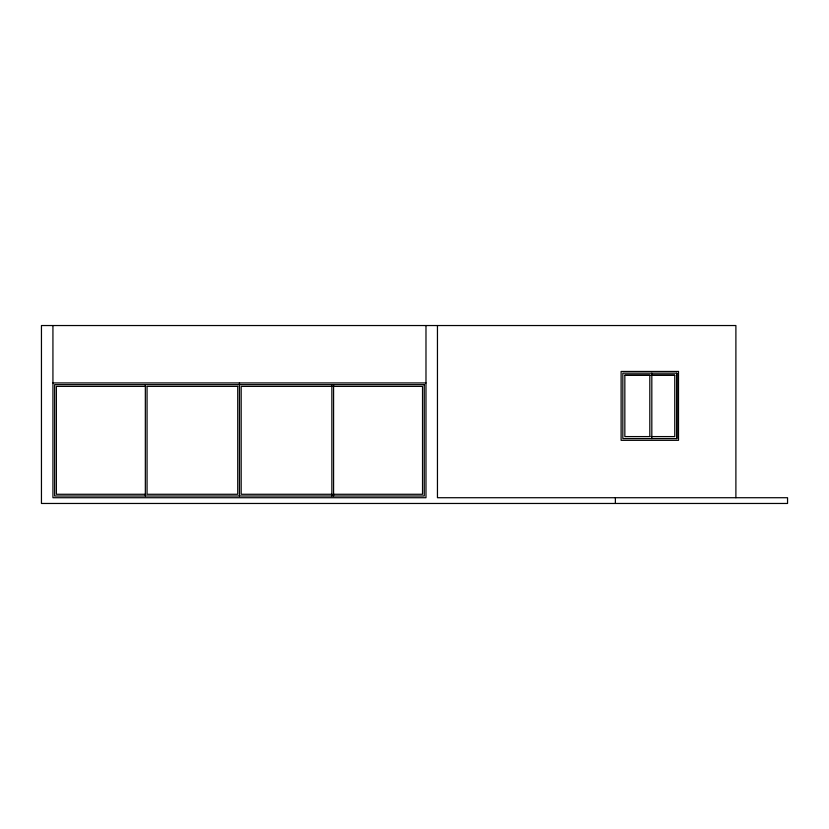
<?xml version="1.0" encoding="UTF-8"?>
<svg xmlns="http://www.w3.org/2000/svg" width="829" height="829" viewBox="0 0 829 829"><rect width="100%" height="100%" fill="white"/><g stroke="black" fill="none" stroke-linecap="round" stroke-linejoin="round"><path stroke-width="1.24" d="M676.785 373.174L622.838 373.174L622.838 438.603L676.785 438.603L676.785 373.174L676.765 438.603M624.838 375.185L649.812 375.185L649.812 436.593L624.838 436.593L624.838 375.185L649.812 375.185M674.765 375.185L651.045 375.185L674.765 375.185L674.765 436.593L651.045 436.593M52.932 382.936L425.982 382.936M145.78 386.376L56.372 386.376L56.372 494.271L145.78 494.271M331.859 386.376L241.177 386.376L241.177 494.271L331.859 494.271M333.134 386.376L422.531 386.376L422.531 494.271L333.134 494.271M735.893 497.721L735.893 325.538L41.45 325.538L41.45 503.462L787.55 503.462L787.55 497.721L437.453 497.721L437.453 325.538M651.822 373.174L651.822 438.603M615.377 497.721L615.377 503.462M425.982 325.538L425.982 497.721L52.932 497.721L52.932 325.538M333.579 384.656L333.579 496.001M331.859 384.656L331.859 496.001M239.457 382.936L239.457 496.001M145.334 384.656L145.334 496.001M678.505 371.454L621.108 371.454L621.108 440.323L678.505 440.323L678.505 371.454M424.261 384.656L54.652 384.656L54.652 496.001L424.261 496.001L424.261 384.656M237.736 386.376L147.054 386.376L147.054 494.271L237.736 494.271L237.736 386.376"/></g></svg>
